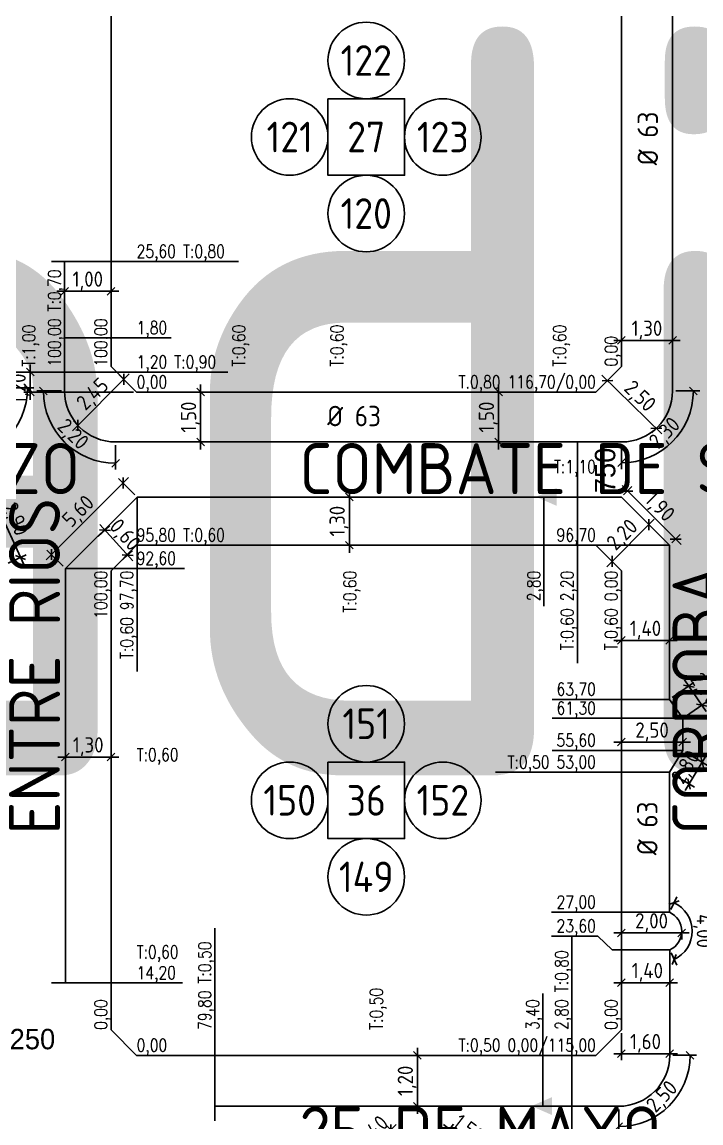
# Model space of a CAD drawing. Extents: x -48 to 13651, y -112 to 3468.
# Drawn here: x 1364.8 to 1497.8, y 1615.9 to 1831.7 of the extents above; entities that cross this region are included whole.
import ezdxf
from ezdxf.enums import TextEntityAlignment as Align

# ---------------------------------------------------------------- set-up
doc = ezdxf.new("R2010")
doc.units = 0
doc.header["$LTSCALE"] = 6
doc.header["$MEASUREMENT"] = 0
doc.linetypes.add('DOT2', pattern=[3.175, 0, -3.175])
doc.linetypes.add('HIDDEN', pattern=[0.375, 0.25, -0.125])
doc.layers.get('0').update_dxf_attribs({"linetype": 'CONTINUOUS'})
doc.layers.get('DEFPOINTS').update_dxf_attribs({"linetype": 'CONTINUOUS'})
for name, color, linetype in [('50', 41, 'CONTINUOUS'), ('63', 171, 'CONTINUOUS'), ('AMPLIACIONES', 2, 'CONTINUOUS'), ('CAS', 7, 'CONTINUOUS'), ('CAÑERIA SIN CROQUIS', 210, 'HIDDEN'), ('COTA', 2, 'CONTINUOUS'), ('MANZANAS', 7, 'CONTINUOUS'), ('NUMCASA', 12, 'CONTINUOUS'), ('NUMERO-CROQUIS', 13, 'CONTINUOUS'), ('NUMERO-MANZANA', 4, 'CONTINUOUS'), ('PROGRESIVA', 60, 'CONTINUOUS'), ('RADIO', 4, 'DOT2'), ('REDUCCIONES', 13, 'CONTINUOUS'), ('TXTDIAMETRO', 7, 'CONTINUOUS')]:
    doc.layers.add(name, color=color, linetype=linetype)
doc.layers.add('ATENCION', color=7, linetype='CONTINUOUS', plot=False)
doc.styles.add('ABADIMTCONDE', font='isocp.shx')
doc.styles.add('GEOSLAB703LTBT', font='isocp.shx', dxfattribs={"width": 0.9, "height": 8})
doc.styles.add('GOTHICE', font='GOTHICE.shx', dxfattribs={"height": 0.6})
doc.styles.add('ROMANS', font='romans.shx', dxfattribs={"width": 0.8, "height": 2.5})
doc.dimstyles.new('COTA02', dxfattribs={"dimtxt": 3, "dimasz": 1.5, "dimexe": 1.25, "dimexo": 0.625, "dimgap": 0.3, "dimtad": 1, "dimtoh": 1, "dimdsep": 46, "dimlunit": 6, "dimtxsty": 'ABADIMTCONDE', "dimblk1": 'OBLIQUE', "dimblk2": 'OBLIQUE', "dimsah": 1, "dimcen": 2.5, "dimdle": 1.5, "dimclrd": 60, "dimclre": 60, "dimclrt": 256, "dimadec": 0, "dimazin": 0, "dimtfac": 1, "dimtix": 1, "dimtofl": 0, "dimtmove": 0, "dimatfit": 0, "dimldrblk": 'OBLIQUE', "dimfxl": 1, "dimtolj": 1, "dimtzin": 0, "dimarcsym": 0})

# ---------------------------------------------------------------- blocks, each defined once
blk = doc.blocks.new('CUPLARED')
at = {"layer": 'REDUCCIONES'}
blk.add_lwpolyline([(4, 0, 0, 3.5, 0), (0, 0, 3.5, 3.5, 0)], format="xyseb", dxfattribs=at)
blk = doc.blocks.new('_OBLIQUE')
at = {"color": 0, "linetype": 'ByBlock'}
blk.add_line((-0.5, -0.5), (0.5, 0.5), dxfattribs=at)
blk = doc.blocks.new('*D520')
at = {"layer": 'COTA', "color": 60, "lineweight": -2, "transparency": 16777216}
for p, q in [((1490.14, 1751), (1478.41, 1762.44)), ((1479.3, 1761.2), (1478.62, 1760.5)), ((1488.88, 1751.85), (1488.2, 1751.15))]:
    blk.add_line(p, q, dxfattribs=at)
at = {"layer": 'DEFPOINTS', "color": 0, "transparency": 16777216}
for p in [(1479.49, 1761.39), (1479.73, 1761.65), (1489.32, 1752.3)]:
    blk.add_point(p, dxfattribs=at)
at = {"layer": 'COTA', "color": 60, "lineweight": -2, "transparency": 16777216, "xscale": 1.5, "yscale": 1.5, "zscale": 1.5}
for p, rotation in [((1479.49, 1761.39), 135.7142540480427), ((1489.07, 1752.05), 315.7142540480427)]:
    blk.add_blockref('_OBLIQUE', p, dxfattribs=dict(at, rotation=rotation))
at = {"layer": 'COTA', "transparency": 16777216, "insert": (1485.69, 1758.17), "char_height": 3, "attachment_point": 5, "rotation": 315.7143, "style": 'ABADIMTCONDE'}
blk.add_mtext('\\A1;2,50', dxfattribs=at)
blk = doc.blocks.new('*D521')
at = {"layer": 'COTA', "color": 60, "lineweight": -2, "transparency": 16777216}
for p, q in [((1374.66, 1751.57), (1385.79, 1762.71)), ((1384.63, 1761.75), (1383.85, 1762.53)), ((1375.62, 1752.74), (1374.84, 1753.52))]:
    blk.add_line(p, q, dxfattribs=at)
at = {"layer": 'DEFPOINTS', "color": 0, "transparency": 16777216}
for p in [(1384.73, 1761.65), (1385.07, 1761.31), (1376.06, 1752.3)]:
    blk.add_point(p, dxfattribs=at)
at = {"layer": 'COTA', "color": 60, "lineweight": -2, "transparency": 16777216, "xscale": 1.5, "yscale": 1.5, "zscale": 1.5}
for p, rotation in [((1384.73, 1761.65), 44.99999999999928), ((1375.72, 1752.64), 224.9999999999993)]:
    blk.add_blockref('_OBLIQUE', p, dxfattribs=dict(at, rotation=rotation))
at = {"layer": 'COTA', "transparency": 16777216, "insert": (1378.8, 1758.57), "char_height": 3, "attachment_point": 5, "rotation": 45, "style": 'ABADIMTCONDE'}
blk.add_mtext('\\A1;2,45', dxfattribs=at)
blk = doc.blocks.new('*D522')
at = {"layer": 'COTA', "color": 60, "lineweight": -2, "transparency": 16777216}
for p, q in [((1398.82, 1759.15), (1401.03, 1759.15)), ((1399.78, 1747.87), (1399.78, 1760.65)), ((1398.82, 1749.37), (1401.03, 1749.37))]:
    blk.add_line(p, q, dxfattribs=at)
at = {"layer": 'DEFPOINTS', "color": 0, "transparency": 16777216}
for p in [(1398.19, 1759.15), (1399.78, 1759.15), (1398.19, 1749.37)]:
    blk.add_point(p, dxfattribs=at)
at = {"layer": 'COTA', "color": 60, "lineweight": -2, "transparency": 16777216, "xscale": 1.5, "yscale": 1.5, "zscale": 1.5}
for p, rotation in [((1399.78, 1759.15), 90), ((1399.78, 1749.37), 270)]:
    blk.add_blockref('_OBLIQUE', p, dxfattribs=dict(at, rotation=rotation))
at = {"layer": 'COTA', "transparency": 16777216, "insert": (1397.76, 1754.26), "char_height": 3, "attachment_point": 5, "rotation": 90, "style": 'ABADIMTCONDE'}
blk.add_mtext('\\A1;1,50', dxfattribs=at)
blk = doc.blocks.new('*D523')
at = {"layer": 'COTA', "color": 60, "lineweight": -2, "transparency": 16777216}
for p, q in [((1457.98, 1759.15), (1459.4, 1759.15)), ((1458.15, 1747.87), (1458.15, 1760.65)), ((1457.98, 1749.37), (1459.4, 1749.37))]:
    blk.add_line(p, q, dxfattribs=at)
at = {"layer": 'DEFPOINTS', "color": 0, "transparency": 16777216}
for p in [(1457.36, 1759.15), (1458.15, 1759.15), (1457.36, 1749.37)]:
    blk.add_point(p, dxfattribs=at)
at = {"layer": 'COTA', "color": 60, "lineweight": -2, "transparency": 16777216, "xscale": 1.5, "yscale": 1.5, "zscale": 1.5}
for p, rotation in [((1458.15, 1759.15), 90), ((1458.15, 1749.37), 270)]:
    blk.add_blockref('_OBLIQUE', p, dxfattribs=dict(at, rotation=rotation))
at = {"layer": 'COTA', "transparency": 16777216, "insert": (1456.13, 1754.26), "char_height": 3, "attachment_point": 5, "rotation": 90, "style": 'ABADIMTCONDE'}
blk.add_mtext('\\A1;1,50', dxfattribs=at)
blk = doc.blocks.new('*D524')
at = {"layer": 'COTA', "color": 60, "lineweight": -2, "transparency": 16777216}
for p, q in [((1492.87, 1759.37), (1497.58, 1759.37)), ((1482.25, 1748.74), (1482.25, 1744.04))]:
    blk.add_line(p, q, dxfattribs=at)
blk.add_arc((1482.25, 1759.37), 14.08, 270, 360, dxfattribs=at)
at = {"layer": 'DEFPOINTS', "color": 0, "transparency": 16777216}
for p in [(1482.25, 1759.37), (1492.25, 1759.37), (1482.25, 1749.37), (1489.29, 1747.17)]:
    blk.add_point(p, dxfattribs=at)
at = {"layer": 'COTA', "color": 60, "lineweight": -2, "transparency": 16777216, "xscale": 1.5, "yscale": 1.5, "zscale": 1.5}
for p, rotation in [((1496.33, 1759.37), 89.99999999999912), ((1482.25, 1745.29), 179.9999999999954)]:
    blk.add_blockref('_OBLIQUE', p, dxfattribs=dict(at, rotation=rotation))
at = {"layer": 'COTA', "transparency": 16777216, "insert": (1490.89, 1750.97), "char_height": 3, "attachment_point": 5, "rotation": 45.8149, "style": 'ABADIMTCONDE'}
blk.add_mtext('\\A1;2,30', dxfattribs=at)
blk = doc.blocks.new('*D525')
at = {"layer": 'COTA', "color": 60, "lineweight": -2, "transparency": 16777216}
for p, q in [((1372.51, 1759.37), (1367.71, 1759.37)), ((1383.13, 1748.74), (1383.13, 1743.95))]:
    blk.add_line(p, q, dxfattribs=at)
blk.add_arc((1383.13, 1759.37), 14.17, 180, 270, dxfattribs=at)
at = {"layer": 'DEFPOINTS', "color": 0, "transparency": 16777216}
for p in [(1373.13, 1759.37), (1383.13, 1759.37), (1370.86, 1752.28), (1383.13, 1749.37)]:
    blk.add_point(p, dxfattribs=at)
at = {"layer": 'COTA', "color": 60, "lineweight": -2, "transparency": 16777216, "xscale": 1.5, "yscale": 1.5, "zscale": 1.5}
for p, rotation in [((1368.96, 1759.37), 89.99999999999882), ((1383.13, 1745.2), 2.557953848736361e-12)]:
    blk.add_blockref('_OBLIQUE', p, dxfattribs=dict(at, rotation=rotation))
at = {"layer": 'COTA', "transparency": 16777216, "insert": (1374.6, 1750.72), "char_height": 3, "attachment_point": 5, "rotation": 315.4112, "style": 'ABADIMTCONDE'}
blk.add_mtext('\\A1;2,20', dxfattribs=at)
blk = doc.blocks.new('*D526')
at = {"layer": 'COTA', "color": 60, "lineweight": -2, "transparency": 16777216}
for p, q in [((1371.63, 1778.93), (1383.73, 1778.93)), ((1373.13, 1779.89), (1373.13, 1777.68)), ((1382.23, 1779.89), (1382.23, 1777.68))]:
    blk.add_line(p, q, dxfattribs=at)
at = {"layer": 'DEFPOINTS', "color": 0, "transparency": 16777216}
for p in [(1373.13, 1780.52), (1382.23, 1780.52), (1382.23, 1778.93)]:
    blk.add_point(p, dxfattribs=at)
at = {"layer": 'COTA', "color": 60, "lineweight": -2, "transparency": 16777216, "xscale": 1.5, "yscale": 1.5, "zscale": 1.5, "rotation": 180}
blk.add_blockref('_OBLIQUE', (1373.13, 1778.93), dxfattribs=at)
at = {"layer": 'COTA', "color": 60, "lineweight": -2, "transparency": 16777216, "xscale": 1.5, "yscale": 1.5, "zscale": 1.5}
blk.add_blockref('_OBLIQUE', (1382.23, 1778.93), dxfattribs=at)
at = {"layer": 'COTA', "transparency": 16777216, "insert": (1377.68, 1780.95), "char_height": 3, "attachment_point": 5, "style": 'ABADIMTCONDE'}
blk.add_mtext('\\A1;1,00', dxfattribs=at)
blk = doc.blocks.new('*D532')
at = {"layer": 'COTA', "color": 60, "lineweight": -2, "transparency": 16777216}
for p, q in [((1493.75, 1769.29), (1480.73, 1769.29)), ((1482.23, 1768.86), (1482.23, 1768.04)), ((1492.25, 1768.86), (1492.25, 1768.04))]:
    blk.add_line(p, q, dxfattribs=at)
at = {"layer": 'DEFPOINTS', "color": 0, "transparency": 16777216}
for p in [(1482.23, 1769.49), (1492.25, 1769.49), (1482.23, 1769.29)]:
    blk.add_point(p, dxfattribs=at)
at = {"layer": 'COTA', "color": 60, "lineweight": -2, "transparency": 16777216, "xscale": 1.5, "yscale": 1.5, "zscale": 1.5, "rotation": 180}
blk.add_blockref('_OBLIQUE', (1482.23, 1769.29), dxfattribs=at)
at = {"layer": 'COTA', "color": 60, "lineweight": -2, "transparency": 16777216, "xscale": 1.5, "yscale": 1.5, "zscale": 1.5}
blk.add_blockref('_OBLIQUE', (1492.25, 1769.29), dxfattribs=at)
at = {"layer": 'COTA', "transparency": 16777216, "insert": (1487.24, 1771.31), "char_height": 3, "attachment_point": 5, "style": 'ABADIMTCONDE'}
blk.add_mtext('\\A1;1,30', dxfattribs=at)
blk = doc.blocks.new('*D543')
at = {"layer": 'COTA', "color": 60, "lineweight": -2, "transparency": 16777216}
for p, q in [((1362.17, 1760), (1367.11, 1760)), ((1351.54, 1749.38), (1351.54, 1744.43))]:
    blk.add_line(p, q, dxfattribs=at)
blk.add_arc((1351.54, 1760), 14.32, 270, 0, dxfattribs=at)
at = {"layer": 'DEFPOINTS', "color": 0, "transparency": 16777216}
for p in [(1351.54, 1760), (1361.54, 1760), (1363.94, 1752.84), (1351.54, 1750)]:
    blk.add_point(p, dxfattribs=at)
at = {"layer": 'COTA', "color": 60, "lineweight": -2, "transparency": 16777216, "xscale": 1.5, "yscale": 1.5, "zscale": 1.5}
for p, rotation in [((1365.86, 1760), 90.00000000000105), ((1351.54, 1745.68), 180.0000000000039)]:
    blk.add_blockref('_OBLIQUE', p, dxfattribs=dict(at, rotation=rotation))
at = {"layer": 'COTA', "transparency": 16777216, "insert": (1360.17, 1751.24), "char_height": 3, "attachment_point": 5, "rotation": 44.5419, "style": 'ABADIMTCONDE'}
blk.add_mtext('\\A1;1,00', dxfattribs=at)
blk = doc.blocks.new('*D630')
at = {"layer": 'COTA', "color": 60, "lineweight": -2, "transparency": 16777216}
for p, q in [((1442.27, 1617.68), (1442.27, 1630.65)), ((1441.64, 1629.15), (1441.02, 1629.15)), ((1441.64, 1619.18), (1441.02, 1619.18))]:
    blk.add_line(p, q, dxfattribs=at)
at = {"layer": 'DEFPOINTS', "color": 0, "transparency": 16777216}
for p in [(1442.27, 1629.15), (1442.27, 1629.15), (1442.27, 1619.18)]:
    blk.add_point(p, dxfattribs=at)
at = {"layer": 'COTA', "color": 60, "lineweight": -2, "transparency": 16777216, "xscale": 1.5, "yscale": 1.5, "zscale": 1.5}
for p, rotation in [((1442.27, 1629.15), 90), ((1442.27, 1619.18), 270)]:
    blk.add_blockref('_OBLIQUE', p, dxfattribs=dict(at, rotation=rotation))
at = {"layer": 'COTA', "transparency": 16777216, "insert": (1440.24, 1624.16), "char_height": 3, "attachment_point": 5, "rotation": 90, "style": 'ABADIMTCONDE'}
blk.add_mtext('\\A1;1,20', dxfattribs=at)
blk = doc.blocks.new('*D631')
at = {"layer": 'COTA', "color": 60, "lineweight": -2, "transparency": 16777216}
for p, q in [((1371.8, 1687.63), (1383.73, 1687.63)), ((1373.3, 1687.62), (1373.3, 1688.88)), ((1382.23, 1687.62), (1382.23, 1688.88))]:
    blk.add_line(p, q, dxfattribs=at)
at = {"layer": 'DEFPOINTS', "color": 0, "transparency": 16777216}
for p in [(1382.23, 1687.63), (1373.3, 1686.99), (1382.23, 1686.99)]:
    blk.add_point(p, dxfattribs=at)
at = {"layer": 'COTA', "color": 60, "lineweight": -2, "transparency": 16777216, "xscale": 1.5, "yscale": 1.5, "zscale": 1.5, "rotation": 180}
blk.add_blockref('_OBLIQUE', (1373.3, 1687.63), dxfattribs=at)
at = {"layer": 'COTA', "color": 60, "lineweight": -2, "transparency": 16777216, "xscale": 1.5, "yscale": 1.5, "zscale": 1.5}
blk.add_blockref('_OBLIQUE', (1382.23, 1687.63), dxfattribs=at)
at = {"layer": 'COTA', "transparency": 16777216, "insert": (1377.76, 1689.65), "char_height": 3, "attachment_point": 5, "style": 'ABADIMTCONDE'}
blk.add_mtext('\\A1;1,30', dxfattribs=at)
blk = doc.blocks.new('*D632')
at = {"layer": 'COTA', "color": 60, "lineweight": -2, "transparency": 16777216}
for p, q in [((1379.68, 1730.86), (1381.98, 1732.93)), ((1380.05, 1733.21), (1386.48, 1726.06)), ((1384.1, 1725.94), (1386.4, 1728.01))]:
    blk.add_line(p, q, dxfattribs=at)
at = {"layer": 'DEFPOINTS', "color": 0, "transparency": 16777216}
for p in [(1379.21, 1730.44), (1385.48, 1727.17), (1383.64, 1725.52)]:
    blk.add_point(p, dxfattribs=at)
at = {"layer": 'COTA', "color": 60, "lineweight": -2, "transparency": 16777216, "xscale": 1.5, "yscale": 1.5, "zscale": 1.5}
for p, rotation in [((1381.05, 1732.09), 131.9494871709689), ((1385.48, 1727.17), 311.949487170969)]:
    blk.add_blockref('_OBLIQUE', p, dxfattribs=dict(at, rotation=rotation))
at = {"layer": 'COTA', "transparency": 16777216, "insert": (1384.77, 1730.99), "char_height": 3, "attachment_point": 5, "rotation": 311.9495, "style": 'ABADIMTCONDE'}
blk.add_mtext('\\A1;0,60', dxfattribs=at)
blk = doc.blocks.new('*D633')
at = {"layer": 'COTA', "color": 60, "lineweight": -2, "transparency": 16777216}
for p, q in [((1369.49, 1726.25), (1385.64, 1742.38)), ((1386.88, 1739.01), (1383.7, 1742.2)), ((1372.85, 1725.01), (1369.67, 1728.19))]:
    blk.add_line(p, q, dxfattribs=at)
at = {"layer": 'DEFPOINTS', "color": 0, "transparency": 16777216}
for p in [(1384.58, 1741.32), (1387.32, 1738.57), (1373.3, 1724.56)]:
    blk.add_point(p, dxfattribs=at)
at = {"layer": 'COTA', "color": 60, "lineweight": -2, "transparency": 16777216, "xscale": 1.5, "yscale": 1.5, "zscale": 1.5}
for p, rotation in [((1384.58, 1741.32), 44.95699085124141), ((1370.55, 1727.31), 224.9569908512414)]:
    blk.add_blockref('_OBLIQUE', p, dxfattribs=dict(at, rotation=rotation))
at = {"layer": 'COTA', "transparency": 16777216, "insert": (1375.99, 1735.6), "char_height": 3, "attachment_point": 5, "rotation": 44.957, "style": 'ABADIMTCONDE'}
blk.add_mtext('\\A1;5,60', dxfattribs=at)
blk = doc.blocks.new('*D634')
at = {"layer": 'COTA', "color": 60, "lineweight": -2, "transparency": 16777216}
for p, q in [((1428.92, 1740.07), (1428.92, 1727.65)), ((1427.81, 1738.57), (1430.17, 1738.57)), ((1427.81, 1729.15), (1430.17, 1729.15))]:
    blk.add_line(p, q, dxfattribs=at)
at = {"layer": 'DEFPOINTS', "color": 0, "transparency": 16777216}
for p in [(1427.19, 1738.57), (1427.19, 1729.15), (1428.92, 1729.15)]:
    blk.add_point(p, dxfattribs=at)
at = {"layer": 'COTA', "color": 60, "lineweight": -2, "transparency": 16777216, "xscale": 1.5, "yscale": 1.5, "zscale": 1.5}
for p, rotation in [((1428.92, 1738.57), 90), ((1428.92, 1729.15), 270)]:
    blk.add_blockref('_OBLIQUE', p, dxfattribs=dict(at, rotation=rotation))
at = {"layer": 'COTA', "transparency": 16777216, "insert": (1426.89, 1733.86), "char_height": 3, "attachment_point": 5, "rotation": 90, "style": 'ABADIMTCONDE'}
blk.add_mtext('\\A1;1,30', dxfattribs=at)
blk = doc.blocks.new('*D635')
at = {"layer": 'COTA', "color": 60, "lineweight": -2, "transparency": 16777216}
for p, q in [((1488.68, 1734.24), (1479.35, 1724.91)), ((1487.39, 1733.41), (1488.51, 1732.3)), ((1480.18, 1726.2), (1481.29, 1725.09))]:
    blk.add_line(p, q, dxfattribs=at)
at = {"layer": 'DEFPOINTS', "color": 0, "transparency": 16777216}
for p in [(1486.95, 1733.85), (1479.74, 1726.64), (1480.41, 1725.97)]:
    blk.add_point(p, dxfattribs=at)
at = {"layer": 'COTA', "color": 60, "lineweight": -2, "transparency": 16777216, "xscale": 1.5, "yscale": 1.5, "zscale": 1.5}
for p, rotation in [((1487.62, 1733.18), 45.00000000000176), ((1480.41, 1725.97), 225.0000000000018)]:
    blk.add_blockref('_OBLIQUE', p, dxfattribs=dict(at, rotation=rotation))
at = {"layer": 'COTA', "transparency": 16777216, "insert": (1482.58, 1731.01), "char_height": 3, "attachment_point": 5, "rotation": 45, "style": 'ABADIMTCONDE'}
blk.add_mtext('\\A1;2,20', dxfattribs=at)
blk = doc.blocks.new('*D636')
at = {"layer": 'COTA', "color": 60, "lineweight": -2, "transparency": 16777216}
for p, q in [((1493.92, 1729.26), (1482.35, 1740.82)), ((1482.67, 1739.01), (1484.3, 1740.64)), ((1492.12, 1729.58), (1493.74, 1731.21))]:
    blk.add_line(p, q, dxfattribs=at)
at = {"layer": 'DEFPOINTS', "color": 0, "transparency": 16777216}
for p in [(1483.41, 1739.76), (1482.23, 1738.57), (1491.68, 1729.14)]:
    blk.add_point(p, dxfattribs=at)
at = {"layer": 'COTA', "color": 60, "lineweight": -2, "transparency": 16777216, "xscale": 1.5, "yscale": 1.5, "zscale": 1.5}
for p, rotation in [((1483.41, 1739.76), 135.0429761028868), ((1492.86, 1730.32), 315.0429761028868)]:
    blk.add_blockref('_OBLIQUE', p, dxfattribs=dict(at, rotation=rotation))
at = {"layer": 'COTA', "transparency": 16777216, "insert": (1489.57, 1736.47), "char_height": 3, "attachment_point": 5, "rotation": 315.043, "style": 'ABADIMTCONDE'}
blk.add_mtext('\\A1;1,90', dxfattribs=at)
blk = doc.blocks.new('*D637')
at = {"layer": 'COTA', "color": 60, "lineweight": -2, "transparency": 16777216}
for p, q in [((1482.23, 1711.1), (1482.23, 1711.73)), ((1491.68, 1711.1), (1491.68, 1711.73)), ((1493.18, 1710.48), (1480.73, 1710.48))]:
    blk.add_line(p, q, dxfattribs=at)
at = {"layer": 'DEFPOINTS', "color": 0, "transparency": 16777216}
for p in [(1482.23, 1710.48), (1482.23, 1710.48), (1491.68, 1710.48)]:
    blk.add_point(p, dxfattribs=at)
at = {"layer": 'COTA', "color": 60, "lineweight": -2, "transparency": 16777216, "xscale": 1.5, "yscale": 1.5, "zscale": 1.5, "rotation": 180}
blk.add_blockref('_OBLIQUE', (1482.23, 1710.48), dxfattribs=at)
at = {"layer": 'COTA', "color": 60, "lineweight": -2, "transparency": 16777216, "xscale": 1.5, "yscale": 1.5, "zscale": 1.5}
blk.add_blockref('_OBLIQUE', (1491.68, 1710.48), dxfattribs=at)
at = {"layer": 'COTA', "transparency": 16777216, "insert": (1486.95, 1712.5), "char_height": 3, "attachment_point": 5, "style": 'ABADIMTCONDE'}
blk.add_mtext('\\A1;1,40', dxfattribs=at)
blk = doc.blocks.new('*D638')
at = {"layer": 'COTA', "color": 60, "lineweight": -2, "transparency": 16777216}
for p, q in [((1482.23, 1690.95), (1482.23, 1691.79)), ((1494.25, 1690.95), (1494.25, 1691.79)), ((1495.75, 1690.54), (1480.73, 1690.54))]:
    blk.add_line(p, q, dxfattribs=at)
at = {"layer": 'DEFPOINTS', "color": 0, "transparency": 16777216}
for p in [(1482.23, 1690.54), (1482.23, 1690.32), (1494.25, 1690.32)]:
    blk.add_point(p, dxfattribs=at)
at = {"layer": 'COTA', "color": 60, "lineweight": -2, "transparency": 16777216, "xscale": 1.5, "yscale": 1.5, "zscale": 1.5, "rotation": 180}
blk.add_blockref('_OBLIQUE', (1482.23, 1690.54), dxfattribs=at)
at = {"layer": 'COTA', "color": 60, "lineweight": -2, "transparency": 16777216, "xscale": 1.5, "yscale": 1.5, "zscale": 1.5}
blk.add_blockref('_OBLIQUE', (1494.25, 1690.54), dxfattribs=at)
at = {"layer": 'COTA', "transparency": 16777216, "insert": (1488.24, 1692.56), "char_height": 3, "attachment_point": 5, "style": 'ABADIMTCONDE'}
blk.add_mtext('\\A1;2,50', dxfattribs=at)
blk = doc.blocks.new('*D639')
at = {"layer": 'COTA', "color": 60, "lineweight": -2, "transparency": 16777216}
for p, q in [((1495.54, 1653.14), (1480.73, 1653.14)), ((1482.23, 1652.88), (1482.23, 1651.89)), ((1494.04, 1652.88), (1494.04, 1651.89))]:
    blk.add_line(p, q, dxfattribs=at)
at = {"layer": 'DEFPOINTS', "color": 0, "transparency": 16777216}
for p in [(1482.23, 1653.51), (1482.23, 1653.14), (1494.04, 1653.51)]:
    blk.add_point(p, dxfattribs=at)
at = {"layer": 'COTA', "color": 60, "lineweight": -2, "transparency": 16777216, "xscale": 1.5, "yscale": 1.5, "zscale": 1.5, "rotation": 180}
blk.add_blockref('_OBLIQUE', (1482.23, 1653.14), dxfattribs=at)
at = {"layer": 'COTA', "color": 60, "lineweight": -2, "transparency": 16777216, "xscale": 1.5, "yscale": 1.5, "zscale": 1.5}
blk.add_blockref('_OBLIQUE', (1494.04, 1653.14), dxfattribs=at)
at = {"layer": 'COTA', "transparency": 16777216, "insert": (1488.14, 1655.17), "char_height": 3, "attachment_point": 5, "style": 'ABADIMTCONDE'}
blk.add_mtext('\\A1;2,00', dxfattribs=at)
blk = doc.blocks.new('*D640')
at = {"layer": 'COTA', "color": 60, "lineweight": -2, "transparency": 16777216}
for p, q in [((1494.57, 1702.76), (1498.85, 1696.57)), ((1492.19, 1699.28), (1496.45, 1702.24)), ((1494.77, 1695.57), (1499.02, 1698.52))]:
    blk.add_line(p, q, dxfattribs=at)
at = {"layer": 'DEFPOINTS', "color": 0, "transparency": 16777216}
for p in [(1491.68, 1698.93), (1498, 1697.81), (1494.25, 1695.21)]:
    blk.add_point(p, dxfattribs=at)
at = {"layer": 'COTA', "color": 60, "lineweight": -2, "transparency": 16777216, "xscale": 1.5, "yscale": 1.5, "zscale": 1.5}
for p, rotation in [((1495.42, 1701.52), 124.7354307946089), ((1498, 1697.81), 304.7354307946089)]:
    blk.add_blockref('_OBLIQUE', p, dxfattribs=dict(at, rotation=rotation))
at = {"layer": 'COTA', "transparency": 16777216, "insert": (1498.37, 1700.82), "char_height": 3, "attachment_point": 5, "rotation": 304.7354, "style": 'ABADIMTCONDE'}
blk.add_mtext('\\A1;2,70', dxfattribs=at)
blk = doc.blocks.new('*D641')
at = {"layer": 'COTA', "color": 60, "lineweight": -2, "transparency": 16777216}
for p, q in [((1498.83, 1687.92), (1494.71, 1681.06)), ((1494.79, 1688.6), (1499.13, 1685.99)), ((1492.21, 1684.31), (1496.55, 1681.7))]:
    blk.add_line(p, q, dxfattribs=at)
at = {"layer": 'DEFPOINTS', "color": 0, "transparency": 16777216}
for p in [(1494.25, 1688.92), (1491.68, 1684.63), (1495.48, 1682.35)]:
    blk.add_point(p, dxfattribs=at)
at = {"layer": 'COTA', "color": 60, "lineweight": -2, "transparency": 16777216, "xscale": 1.5, "yscale": 1.5, "zscale": 1.5}
for p, rotation in [((1498.06, 1686.63), 58.99827560986927), ((1495.48, 1682.35), 238.9982756098693)]:
    blk.add_blockref('_OBLIQUE', p, dxfattribs=dict(at, rotation=rotation))
at = {"layer": 'COTA', "transparency": 16777216, "insert": (1495.04, 1685.53), "char_height": 3, "attachment_point": 5, "rotation": 58.9983, "style": 'ABADIMTCONDE'}
blk.add_mtext('\\A1;2,80', dxfattribs=at)
blk = doc.blocks.new('*D642')
at = {"layer": 'COTA', "color": 60, "lineweight": -2, "transparency": 16777216}
for p, q in [((1491.94, 1657.76), (1493.06, 1660.2)), ((1491.96, 1649.25), (1493.09, 1646.81))]:
    blk.add_line(p, q, dxfattribs=at)
blk.add_arc((1489.98, 1653.5), 6.13, 294.9634, 65.3491, dxfattribs=at)
at = {"layer": 'DEFPOINTS', "color": 0, "transparency": 16777216}
for p in [(1491.68, 1657.19), (1489.98, 1653.5), (1495.68, 1651.25), (1491.7, 1649.82)]:
    blk.add_point(p, dxfattribs=at)
at = {"layer": 'COTA', "color": 60, "lineweight": -2, "transparency": 16777216, "xscale": 1.5, "yscale": 1.5, "zscale": 1.5}
for p, rotation in [((1492.54, 1659.07), 155.3490827638963), ((1492.57, 1647.94), 204.9634408277686)]:
    blk.add_blockref('_OBLIQUE', p, dxfattribs=dict(at, rotation=rotation))
at = {"layer": 'COTA', "transparency": 16777216, "insert": (1498.13, 1653.52), "char_height": 3, "attachment_point": 5, "rotation": 270.1563, "style": 'ABADIMTCONDE'}
blk.add_mtext('\\A1;4,00', dxfattribs=at)
blk = doc.blocks.new('*D643')
at = {"layer": 'COTA', "color": 60, "lineweight": -2, "transparency": 16777216}
for p, q in [((1482.23, 1641.9), (1482.23, 1644.64)), ((1491.7, 1641.9), (1491.7, 1644.64)), ((1493.2, 1643.39), (1480.73, 1643.39))]:
    blk.add_line(p, q, dxfattribs=at)
at = {"layer": 'DEFPOINTS', "color": 0, "transparency": 16777216}
for p in [(1482.23, 1643.39), (1482.23, 1641.27), (1491.7, 1641.27)]:
    blk.add_point(p, dxfattribs=at)
at = {"layer": 'COTA', "color": 60, "lineweight": -2, "transparency": 16777216, "xscale": 1.5, "yscale": 1.5, "zscale": 1.5, "rotation": 180}
blk.add_blockref('_OBLIQUE', (1482.23, 1643.39), dxfattribs=at)
at = {"layer": 'COTA', "color": 60, "lineweight": -2, "transparency": 16777216, "xscale": 1.5, "yscale": 1.5, "zscale": 1.5}
blk.add_blockref('_OBLIQUE', (1491.7, 1643.39), dxfattribs=at)
at = {"layer": 'COTA', "transparency": 16777216, "insert": (1487.32, 1645.42), "char_height": 3, "attachment_point": 5, "style": 'ABADIMTCONDE'}
blk.add_mtext('\\A1;1,40', dxfattribs=at)
blk = doc.blocks.new('*D644')
at = {"layer": 'COTA', "color": 60, "lineweight": -2, "transparency": 16777216}
for p, q in [((1492.32, 1629.18), (1496.95, 1629.18)), ((1481.7, 1618.55), (1481.7, 1613.93))]:
    blk.add_line(p, q, dxfattribs=at)
blk.add_arc((1481.7, 1629.18), 14, 270, 360, dxfattribs=at)
at = {"layer": 'DEFPOINTS', "color": 0, "transparency": 16777216}
for p in [(1481.7, 1629.18), (1491.7, 1629.18), (1481.7, 1619.18), (1488.7, 1617.05)]:
    blk.add_point(p, dxfattribs=at)
at = {"layer": 'COTA', "color": 60, "lineweight": -2, "transparency": 16777216, "xscale": 1.5, "yscale": 1.5, "zscale": 1.5}
for p, rotation in [((1495.7, 1629.18), 89.99999999999912), ((1481.7, 1615.18), 179.9999999999974)]:
    blk.add_blockref('_OBLIQUE', p, dxfattribs=dict(at, rotation=rotation))
at = {"layer": 'COTA', "transparency": 16777216, "insert": (1490.36, 1620.91), "char_height": 3, "attachment_point": 5, "rotation": 46.3383, "style": 'ABADIMTCONDE'}
blk.add_mtext('\\A1;2,50', dxfattribs=at)
blk = doc.blocks.new('*D648')
at = {"layer": 'COTA', "color": 60, "lineweight": -2, "transparency": 16777216}
for p, q in [((1356.06, 1738.83), (1359.61, 1740.44)), ((1357.85, 1741.29), (1365.11, 1725.36)), ((1362.07, 1725.62), (1365.62, 1727.24))]:
    blk.add_line(p, q, dxfattribs=at)
at = {"layer": 'DEFPOINTS', "color": 0, "transparency": 16777216}
for p in [(1355.49, 1738.57), (1364.49, 1726.72), (1361.5, 1725.37)]:
    blk.add_point(p, dxfattribs=at)
at = {"layer": 'COTA', "color": 60, "lineweight": -2, "transparency": 16777216, "xscale": 1.5, "yscale": 1.5, "zscale": 1.5}
for p, rotation in [((1358.47, 1739.93), 114.4860915989087), ((1364.49, 1726.72), 294.4860915989087)]:
    blk.add_blockref('_OBLIQUE', p, dxfattribs=dict(at, rotation=rotation))
at = {"layer": 'COTA', "transparency": 16777216, "insert": (1363.32, 1734.16), "char_height": 3, "attachment_point": 5, "rotation": 294.4861, "style": 'ABADIMTCONDE'}
blk.add_mtext('\\A1;2,90', dxfattribs=at)
blk = doc.blocks.new('*D709')
at = {"layer": 'COTA', "color": 60, "lineweight": -2, "transparency": 16777216}
for p, q in [((1482.23, 1633.52), (1482.23, 1628.22)), ((1493.2, 1629.47), (1480.73, 1629.47)), ((1491.7, 1629.8), (1491.7, 1630.72))]:
    blk.add_line(p, q, dxfattribs=at)
at = {"layer": 'DEFPOINTS', "color": 0, "transparency": 16777216}
for p in [(1482.23, 1634.15), (1482.23, 1629.47), (1491.7, 1629.18)]:
    blk.add_point(p, dxfattribs=at)
at = {"layer": 'COTA', "color": 60, "lineweight": -2, "transparency": 16777216, "xscale": 1.5, "yscale": 1.5, "zscale": 1.5, "rotation": 180}
blk.add_blockref('_OBLIQUE', (1482.23, 1629.47), dxfattribs=at)
at = {"layer": 'COTA', "color": 60, "lineweight": -2, "transparency": 16777216, "xscale": 1.5, "yscale": 1.5, "zscale": 1.5}
blk.add_blockref('_OBLIQUE', (1491.7, 1629.47), dxfattribs=at)
at = {"layer": 'COTA', "transparency": 16777216, "insert": (1486.96, 1631.5), "char_height": 3, "attachment_point": 5, "style": 'ABADIMTCONDE'}
blk.add_mtext('\\A1;1,60', dxfattribs=at)
blk = doc.blocks.new('*D745')
at = {"layer": 'COTA', "color": 60, "lineweight": -2, "transparency": 16777216}
for p, q in [((1432.44, 1609.94), (1438.11, 1615.61)), ((1439.42, 1612.17), (1436.17, 1615.43)), ((1435.87, 1608.63), (1432.62, 1611.89))]:
    blk.add_line(p, q, dxfattribs=at)
at = {"layer": 'DEFPOINTS', "color": 0, "transparency": 16777216}
for p in [(1437.05, 1614.55), (1439.86, 1611.73), (1436.31, 1608.19)]:
    blk.add_point(p, dxfattribs=at)
at = {"layer": 'COTA', "color": 60, "lineweight": -2, "transparency": 16777216, "xscale": 1.5, "yscale": 1.5, "zscale": 1.5}
for p, rotation in [((1437.05, 1614.55), 44.95690553728694), ((1433.5, 1611), 224.956905537287)]:
    blk.add_blockref('_OBLIQUE', p, dxfattribs=dict(at, rotation=rotation))
at = {"layer": 'COTA', "transparency": 16777216, "insert": (1433.85, 1614.21), "char_height": 3, "attachment_point": 5, "rotation": 44.9569, "style": 'ABADIMTCONDE'}
blk.add_mtext('\\A1;1,40', dxfattribs=at)
blk = doc.blocks.new('*D746')
at = {"layer": 'COTA', "color": 60, "lineweight": -2, "transparency": 16777216}
for p, q in [((1446.63, 1612.23), (1449.3, 1615.7)), ((1454.34, 1610.25), (1447.35, 1615.62)), ((1451.25, 1608.68), (1453.92, 1612.16))]:
    blk.add_line(p, q, dxfattribs=at)
at = {"layer": 'DEFPOINTS', "color": 0, "transparency": 16777216}
for p in [(1448.54, 1614.71), (1446.25, 1611.73), (1450.87, 1608.19)]:
    blk.add_point(p, dxfattribs=at)
at = {"layer": 'COTA', "color": 60, "lineweight": -2, "transparency": 16777216, "xscale": 1.5, "yscale": 1.5, "zscale": 1.5}
for p, rotation in [((1448.54, 1614.71), 142.4728731273823), ((1453.15, 1611.16), 322.4728731273822)]:
    blk.add_blockref('_OBLIQUE', p, dxfattribs=dict(at, rotation=rotation))
at = {"layer": 'COTA', "transparency": 16777216, "insert": (1452.08, 1614.54), "char_height": 3, "attachment_point": 5, "rotation": 322.4729, "style": 'ABADIMTCONDE'}
blk.add_mtext('\\A1;1,50', dxfattribs=at)
blk = doc.blocks.new('*D1094')
at = {"layer": 'COTA', "color": 60, "lineweight": -2, "transparency": 16777216}
for p, q in [((1367.21, 1763.07), (1365.16, 1763.07)), ((1366.41, 1764.57), (1366.41, 1757.65)), ((1386.61, 1759.15), (1365.16, 1759.15))]:
    blk.add_line(p, q, dxfattribs=at)
at = {"layer": 'DEFPOINTS', "color": 0, "transparency": 16777216}
for p in [(1367.84, 1763.07), (1366.41, 1759.15), (1387.23, 1759.15)]:
    blk.add_point(p, dxfattribs=at)
at = {"layer": 'COTA', "color": 60, "lineweight": -2, "transparency": 16777216, "xscale": 1.5, "yscale": 1.5, "zscale": 1.5}
for p, rotation in [((1366.41, 1763.07), 90), ((1366.41, 1759.15), 270)]:
    blk.add_blockref('_OBLIQUE', p, dxfattribs=dict(at, rotation=rotation))
at = {"layer": 'COTA', "transparency": 16777216, "insert": (1364.38, 1759.82), "char_height": 3, "attachment_point": 5, "rotation": 90, "style": 'ABADIMTCONDE'}
blk.add_mtext('\\A1;1,20', dxfattribs=at)
blk = doc.blocks.new('D63')
at = {"layer": 'TXTDIAMETRO', "color": 7, "ltscale": 0.1, "style": 'ABADIMTCONDE'}
blk.add_text('Ø 63', height=4, dxfattribs=at).set_placement((0, 0), align=Align.MIDDLE)

msp = doc.modelspace()

# ---------------------------------------------------------------- linework, layer by layer
at = {"layer": '50', "ltscale": 0.1}
for p, q in [((1373.131, 1769.784), (1373.131, 1784.745)), ((1387.324, 1738.571), (1373.295, 1724.564)), ((1467.055, 1738.571), (1387.324, 1738.571)), ((1373.295, 1724.564), (1373.295, 1643.345)), ((1466.844, 1619.176), (1402.583, 1619.176))]:
    msp.add_line(p, q, dxfattribs=at)
at = {"layer": '63', "ltscale": 0.1}
for p, q in [((1492.246, 1759.369), (1492.246, 1858.139)), ((1373.131, 1759.369), (1373.131, 1769.784)), ((1361.476, 1763.066), (1372.997, 1763.066)), ((1383.131, 1749.369), (1482.246, 1749.369)), ((1473.608, 1738.622), (1473.608, 1749.369)), ((1482.228, 1738.571), (1467.055, 1738.571)), ((1491.676, 1729.138), (1482.228, 1738.571)), ((1491.676, 1698.927), (1491.676, 1729.138)), ((1494.252, 1695.211), (1491.676, 1698.927)), ((1494.252, 1688.922), (1494.252, 1695.211)), ((1491.676, 1684.634), (1494.252, 1688.922)), ((1491.676, 1657.191), (1491.676, 1684.634)), ((1491.696, 1629.176), (1491.696, 1649.815)), ((1466.844, 1619.176), (1481.696, 1619.176)), ((1472.524, 1608.187), (1472.524, 1619.176))]:
    msp.add_line(p, q, dxfattribs=at)
for centre, radius, start, end in [((1383.131, 1759.369), 10, 180, 270), ((1482.246, 1759.369), 10, 270, 0), ((1489.981, 1653.499), 4.063, 294.96344, 65.34908), ((1481.696, 1629.176), 10, 270, 0)]:
    msp.add_arc(centre, radius, start, end, dxfattribs=at)
at = {"layer": 'CAS', "ltscale": 0.1}
for p, q in [((1370.59, 1784.745), (1375.673, 1784.745)), ((1370.576, 1643.345), (1376.015, 1643.345)), ((1402.583, 1616.323), (1402.583, 1622.03))]:
    msp.add_line(p, q, dxfattribs=at)
at = {"layer": 'MANZANAS'}
for p, q in [((1382.234, 1854.145), (1382.234, 1764.145)), ((1482.234, 1764.145), (1482.234, 1854.145)), ((1382.234, 1764.145), (1387.234, 1759.145)), ((1477.234, 1759.145), (1482.234, 1764.145)), ((1387.234, 1759.145), (1477.234, 1759.145)), ((1387.234, 1729.145), (1382.234, 1724.145)), ((1477.234, 1729.145), (1387.234, 1729.145)), ((1482.234, 1724.145), (1477.234, 1729.145)), ((1382.234, 1724.145), (1382.234, 1634.145)), ((1482.234, 1634.145), (1482.234, 1724.145)), ((1387.234, 1629.145), (1382.234, 1634.145)), ((1477.234, 1629.145), (1482.234, 1634.145)), ((1387.234, 1629.145), (1477.234, 1629.145))]:
    msp.add_line(p, q, dxfattribs=at)
at = {"layer": 'NUMERO-CROQUIS'}
for centre in [(1432.234, 1824.145), (1417.234, 1809.145), (1447.234, 1809.145), (1432.234, 1794.145), (1432.234, 1694.145), (1417.234, 1679.145), (1447.234, 1679.145), (1432.234, 1664.145)]:
    msp.add_circle(centre, 7.5, dxfattribs=at)
at = {"layer": 'NUMERO-MANZANA'}
for points in [[(1424.734, 1816.645), (1439.734, 1816.645), (1439.734, 1801.645), (1424.734, 1801.645)], [(1424.734, 1686.645), (1439.734, 1686.645), (1439.734, 1671.645), (1424.734, 1671.645)]]:
    msp.add_lwpolyline(points, close=True, dxfattribs=at)
at = {"layer": 'PROGRESIVA'}
for p, q in [((1373.131, 1784.745), (1407.187, 1784.745)), ((1373.131, 1769.784), (1394.028, 1769.784)), ((1372.997, 1763.066), (1405.102, 1763.066)), ((1387.324, 1738.571), (1387.324, 1704.37)), ((1467.055, 1738.571), (1467.055, 1717.197)), ((1473.608, 1738.622), (1473.608, 1706.044)), ((1491.676, 1729.138), (1477.234, 1729.145)), ((1373.295, 1724.564), (1396.59, 1724.564)), ((1491.676, 1698.927), (1468.68, 1698.927)), ((1494.252, 1695.211), (1468.68, 1695.211)), ((1494.252, 1688.922), (1468.68, 1688.922)), ((1491.676, 1684.634), (1457.592, 1684.634)), ((1491.676, 1657.191), (1468.545, 1657.191)), ((1402.583, 1619.176), (1402.583, 1654.114)), ((1477.605, 1652.524), (1468.545, 1652.524)), ((1472.524, 1619.176), (1472.524, 1652.38)), ((1480.445, 1649.815), (1477.605, 1652.524)), ((1491.696, 1649.815), (1480.445, 1649.815)), ((1373.295, 1643.345), (1396.255, 1643.345)), ((1466.844, 1619.176), (1466.844, 1641.28))]:
    msp.add_line(p, q, dxfattribs=at)

# ---------------------------------------------------------------- block references
at = {"layer": 'AMPLIACIONES', "ltscale": 0.1, "rotation": 90}
msp.add_blockref('D63', (1487.392, 1808.866), dxfattribs=at)
at = {"layer": 'CAÑERIA SIN CROQUIS', "ltscale": 0.1}
for p, rotation in [((1373.131, 1768.093), 90), ((1469.52, 1738.617), 180), ((1468.619, 1619.211), 180)]:
    msp.add_blockref('CUPLARED', p, dxfattribs=dict(at, rotation=rotation))
at = {"layer": 'COTA'}
msp.add_blockref('D63', (1429.849, 1754.461), dxfattribs=at)
at = {"layer": 'COTA', "rotation": 90}
msp.add_blockref('D63', (1487.303, 1673.649), dxfattribs=at)

# ---------------------------------------------------------------- texts
at = {"layer": 'ATENCION', "style": 'GEOSLAB703LTBT'}
for s, p in [('COMBATE DE SAN LORENZO', (1219.141, 1744.145)), ('COMBATE DE SAN LORENZO', (1419.141, 1744.145)), ('25 DE MAYO', (1419.141, 1614.145)), ('25 DE MAYO', (1419.141, 1614.145))]:
    msp.add_text(s, height=10, dxfattribs=at).set_placement(p, align=Align.MIDDLE_LEFT)
for s, p in [('ENTRE RIOS', (1367.234, 1672.415)), ('CORDOBA', (1497.234, 1672.415))]:
    msp.add_text(s, height=10, rotation=90, dxfattribs=at).set_placement(p, align=Align.MIDDLE_LEFT)
at = {"layer": 'NUMCASA', "color": 12, "linetype": 'Continuous', "style": 'GOTHICE'}
msp.add_text('750', height=4, rotation=90, dxfattribs=at).set_placement((1482.234, 1743.791), align=Align.BOTTOM_CENTER)
msp.add_text('250', height=4, dxfattribs=at).set_placement((1366.826, 1629.145), align=Align.BOTTOM_CENTER)
at = {"layer": 'NUMERO-CROQUIS', "style": 'GEOSLAB703LTBT'}
for s, p in [('122', (1432.234, 1824.145)), ('121', (1417.234, 1809.145)), ('123', (1447.234, 1809.145)), ('120', (1432.234, 1794.145)), ('151', (1432.234, 1694.145)), ('150', (1417.234, 1679.145)), ('152', (1447.234, 1679.145)), ('149', (1432.234, 1664.145))]:
    msp.add_text(s, height=6, dxfattribs=at).set_placement(p, align=Align.MIDDLE)
at = {"layer": 'NUMERO-MANZANA', "style": 'GEOSLAB703LTBT'}
for s, p in [('27', (1432.234, 1809.145)), ('36', (1432.234, 1679.145))]:
    msp.add_text(s, height=6, dxfattribs=at).set_placement(p, align=Align.MIDDLE)
at = {"layer": 'PROGRESIVA', "style": 'ROMANS', "width": 0.8}
for s, p in [('25,60 T:0,80', (1387.234, 1784.745)), ('1,80', (1387.234, 1769.784)), ('1,20 T:0,90', (1387.234, 1763.066)), ('0,00', (1387.234, 1759.145)), ('95,80 T:0,60', (1387.234, 1729.145)), ('92,60', (1387.234, 1724.564)), ('T:0,60', (1387.234, 1686.077)), ('T:0,60', (1387.234, 1647.417)), ('14,20', (1387.234, 1643.345)), ('0,00', (1387.234, 1629.145))]:
    msp.add_text(s, height=2.5, dxfattribs=at).set_placement(p, align=Align.BOTTOM_LEFT)
for s, p in [('100,00 T:0,70', (1373.131, 1764.145)), ('T:1,00', (1368.107, 1764.145)), ('100,00', (1382.234, 1764.145)), ('T:0,60', (1409.271, 1764.145)), ('T:0,60', (1428.508, 1764.145)), ('T:0,60', (1472.129, 1764.145)), ('0,00', (1482.234, 1764.145)), ('79,80 T:0,50', (1402.583, 1634.145)), ('2,80 T:0,80', (1472.524, 1634.145)), ('T:0,50', (1436.206, 1634.145)), ('0,00', (1382.234, 1634.145)), ('3,40', (1466.844, 1634.145)), ('0,00', (1482.234, 1634.145))]:
    msp.add_text(s, height=2.5, rotation=90, dxfattribs=at).set_placement(p, align=Align.BOTTOM_LEFT)
for s, p in [('T.0,80 116,70/0,00', (1477.234, 1759.145)), ('T:1,10', (1477.234, 1742.54)), ('96,70', (1477.234, 1729.145)), ('63,70', (1477.234, 1698.927)), ('61,30', (1477.234, 1695.211)), ('55,60', (1477.234, 1688.922)), ('T:0,50 53,00', (1477.234, 1684.634)), ('27,00', (1477.234, 1657.191)), ('23,60', (1477.234, 1652.524)), ('T:0,50 0,00/115,00', (1477.234, 1629.145))]:
    msp.add_text(s, height=2.5, dxfattribs=at).set_placement(p, align=Align.BOTTOM_RIGHT)
for s, p in [('100,00', (1382.234, 1724.145)), ('T:0,60 97,70', (1387.324, 1724.145)), ('T:0,60', (1431.04, 1724.145)), ('2,80', (1467.055, 1724.145)), ('T:0,60 2,20', (1473.608, 1724.145)), ('T.0,60 0,00', (1482.234, 1724.145))]:
    msp.add_text(s, height=2.5, rotation=90, dxfattribs=at).set_placement(p, align=Align.BOTTOM_RIGHT)
at = {"layer": 'RADIO', "color": 4, "ltscale": 0.5, "style": 'GEOSLAB703LTBT', "width": 0.9}
msp.add_text('Radio Nº 3', height=146.295, dxfattribs=at).set_placement((1209.51, 1684.027))

# ---------------------------------------------------------------- dimensions: what is measured, and where the dimension line sits
at = {"layer": 'COTA'}
for base, p1, p2, text, picture, middle in [((1382.234, 1778.929), (1373.131, 1780.516), (1382.234, 1780.516), '1,00', '*D526', (1377.683, 1780.954)), ((1482.234, 1769.288), (1492.246, 1769.487), (1482.234, 1769.487), '1,30', '*D532', (1487.24, 1771.313)), ((1482.234, 1710.479), (1491.676, 1710.479), (1482.234, 1710.479), '1,40', '*D637', (1486.955, 1712.504)), ((1482.234, 1690.54), (1494.252, 1690.322), (1482.234, 1690.322), '2,50', '*D638', (1488.243, 1692.565)), ((1382.234, 1687.629), (1373.295, 1686.994), (1382.234, 1686.994), '1,30', '*D631', (1377.765, 1689.654)), ((1482.234, 1653.141), (1494.044, 1653.51), (1482.234, 1653.51), '2,00', '*D639', (1488.139, 1655.166)), ((1482.234, 1629.473), (1491.696, 1629.176), (1482.234, 1634.145), '1,60', '*D709', (1486.965, 1631.498))]:
    dim = msp.add_linear_dim(base=base, p1=p1, p2=p2, text=text, dimstyle='COTA02', dxfattribs=at)
    dim.commit()
    dim.dimension.update_dxf_attribs({"geometry": picture, "text_midpoint": middle})
at = {"layer": 'COTA', "color": 12}
dim = msp.add_linear_dim(base=(1366.406, 1759.145), p1=(1367.84, 1763.066), p2=(1387.234, 1759.145), angle=90, text='1,20', dimstyle='COTA02', dxfattribs=at)
dim.commit()
dim.dimension.update_dxf_attribs({"geometry": '*D1094', "text_midpoint": (1366.406, 1759.822), "dimtype": 160})
at = {"layer": 'COTA'}
for p1, p2, distance, text, picture, middle in [((1376.06, 1752.298), (1385.071, 1761.308), 0.477, '2,45', '*D521', (1378.796, 1758.572)), ((1489.317, 1752.298), (1479.734, 1761.645), 0.352, '2,50', '*D520', (1485.694, 1758.169)), ((1355.491, 1738.566), (1361.503, 1725.365), 3.279, '2,90', '*D648', (1363.324, 1734.164)), ((1491.676, 1729.138), (1482.228, 1738.571), -1.677, '1,90', '*D636', (1489.568, 1736.474)), ((1486.952, 1733.854), (1479.738, 1726.641), 0.949, '2,20', '*D635', (1482.584, 1731.008))]:
    dim = msp.add_aligned_dim(p1=p1, p2=p2, distance=distance, text=text, dimstyle='COTA02', dxfattribs=at)
    dim.commit()
    dim.dimension.update_dxf_attribs({"geometry": picture, "text_midpoint": middle})
for base, center, p1, p2, text, picture, middle in [((1363.942, 1752.842), (1351.543, 1760.001), (1351.543, 1750.001), (1361.543, 1760.001), '1,00', '*D543', (1361.586, 1749.796)), ((1370.857, 1752.282), (1383.131, 1759.369), (1373.131, 1759.369), (1383.131, 1749.369), '2,20', '*D525', (1373.181, 1749.275)), ((1489.287, 1747.173), (1482.246, 1759.369), (1482.246, 1749.369), (1492.246, 1759.369), '2,30', '*D524', (1492.344, 1749.554)), ((1488.696, 1617.052), (1481.696, 1629.176), (1481.696, 1619.176), (1491.696, 1629.176), '2,50', '*D644', (1491.823, 1619.511))]:
    dim = msp.add_angular_dim_3p(base=base, center=center, p1=p1, p2=p2, text=text, dimstyle='COTA02', override={"dimadec": 4}, dxfattribs=at)
    dim.commit()
    dim.dimension.update_dxf_attribs({"geometry": picture, "text_midpoint": middle, "dimtype": 165})
for base, p1, p2, text, picture, middle in [((1399.783, 1759.145), (1398.194, 1749.369), (1398.194, 1759.145), '1,50', '*D522', (1397.758, 1754.257)), ((1458.151, 1759.145), (1457.357, 1749.369), (1457.357, 1759.145), '1,50', '*D523', (1456.126, 1754.257)), ((1428.917, 1729.145), (1427.189, 1738.571), (1427.189, 1729.145), '1,30', '*D634', (1426.892, 1733.858)), ((1442.265, 1629.145), (1442.265, 1619.176), (1442.265, 1629.145), '1,20', '*D630', (1440.24, 1624.161))]:
    dim = msp.add_linear_dim(base=base, p1=p1, p2=p2, angle=90, text=text, dimstyle='COTA02', dxfattribs=at)
    dim.commit()
    dim.dimension.update_dxf_attribs({"geometry": picture, "text_midpoint": middle})
for base, p1, p2, angle, text, picture, middle in [((1384.582, 1741.317), (1373.295, 1724.564), (1387.324, 1738.571), 44.95699, '5,60', '*D633', (1377.418, 1734.164)), ((1385.475, 1727.172), (1379.213, 1730.442), (1383.637, 1725.52), 311.94949, '0,60', '*D632', (1383.263, 1729.633)), ((1497.997, 1697.807), (1491.676, 1698.927), (1494.252, 1695.211), 304.73543, '2,70', '*D640', (1496.709, 1699.665)), ((1495.483, 1682.346), (1494.252, 1688.922), (1491.676, 1684.634), 238.99828, '2,80', '*D641', (1496.771, 1684.49)), ((1437.052, 1614.546), (1436.311, 1608.187), (1439.862, 1611.732), 44.95691, '1,40', '*D745', (1435.277, 1612.773)), ((1448.539, 1614.709), (1450.867, 1608.187), (1446.252, 1611.732), 142.47287, '1,50', '*D746', (1450.847, 1612.937))]:
    dim = msp.add_linear_dim(base=base, p1=p1, p2=p2, angle=angle, text=text, dimstyle='COTA02', dxfattribs=at)
    dim.commit()
    dim.dimension.update_dxf_attribs({"geometry": picture, "text_midpoint": middle, "dimtype": 161})
dim = msp.add_angular_dim_3p(base=(1495.678, 1651.246), center=(1489.981, 1653.499), p1=(1491.696, 1649.815), p2=(1491.676, 1657.191), text='4,00', dimstyle='COTA02', override={"dimadec": 4}, dxfattribs=at)
dim.commit()
dim.dimension.update_dxf_attribs({"geometry": '*D642', "text_midpoint": (1498.132, 1653.521)})
dim = msp.add_linear_dim(base=(1482.234, 1643.394), p1=(1491.696, 1641.272), p2=(1482.234, 1641.272), text='1,40', dimstyle='COTA02', dxfattribs=at)
dim.commit()
dim.dimension.update_dxf_attribs({"geometry": '*D643', "text_midpoint": (1487.324, 1643.394), "dimtype": 160})

doc.saveas('drawing.dxf')
